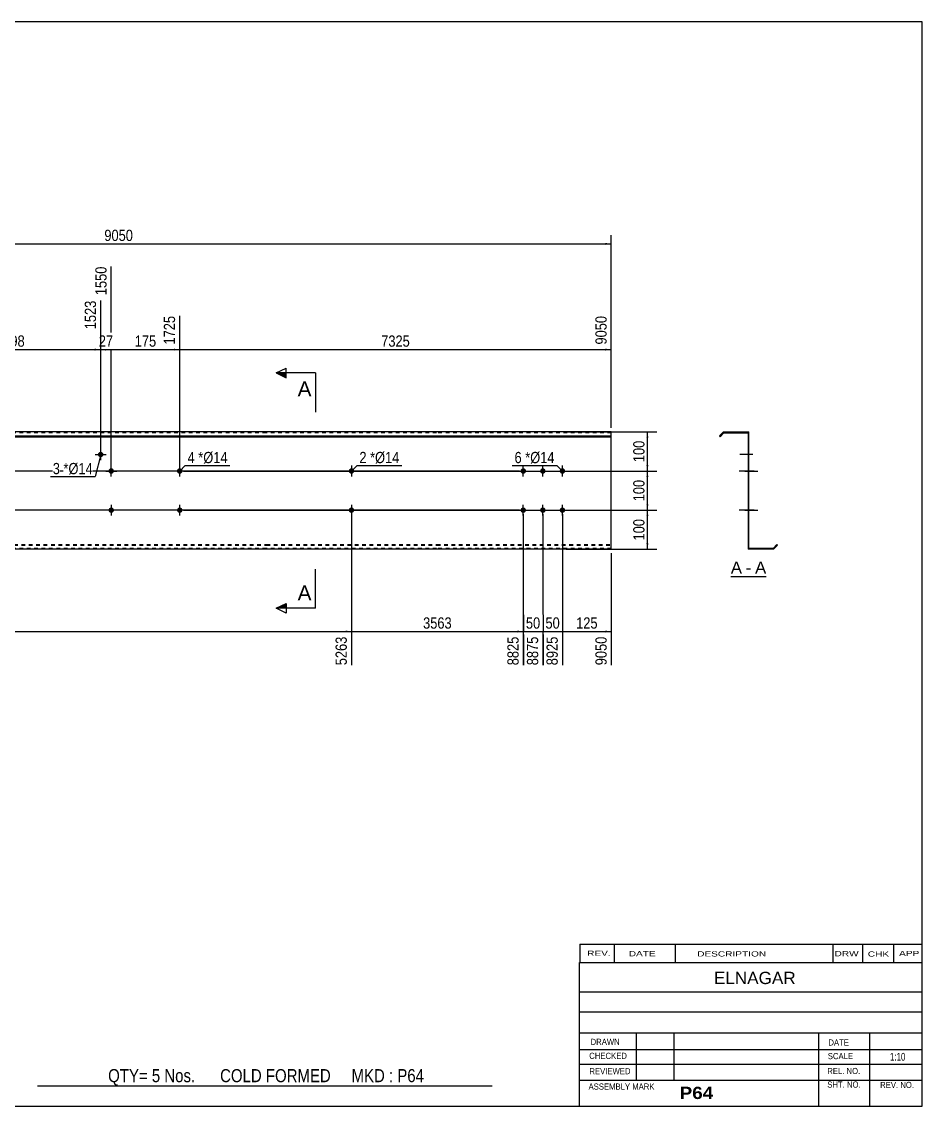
# Model space of a CAD drawing. Header units: millimetres. Extents: x -71 to 331, y -157 to 120.
# Drawn here: x 101.1 to 331.2, y -157.2 to 119.8 of the extents above; entities that cross this region are included whole.
import ezdxf

# ---------------------------------------------------------------- set-up
doc = ezdxf.new("R2010")
doc.units = ezdxf.units.MM
doc.linetypes.add('DXK_LINE_DOT1', pattern=[1.8814, 0.9407, -0.9407])
doc.styles.add('Arial', font='ARIAL.TTF', dxfattribs={"height": 0.2})
doc.styles.add('Arial Bold', font='ARIALBD.TTF', dxfattribs={"height": 0.2})
doc.styles.add('Arial Narrow', font='ARIALN.TTF', dxfattribs={"height": 0.2})

# ---------------------------------------------------------------- blocks, each defined once
blk = doc.blocks.new('Unknown-629085682-1880')
at = {"color": 5, "linetype": 'Continuous'}
for p, q in [((331.25, 119.75), (-68.75, 119.75)), ((-68.75, 119.75), (-68.75, -157.25)), ((331.25, -157.25), (331.25, 119.75)), ((-68.75, -157.25), (331.25, -157.25))]:
    blk.add_line(p, q, dxfattribs=at)
at = {"color": 174, "linetype": 'Continuous', "style": 'Arial'}
blk.add_text('Tekla structures', height=1.9102, rotation=90, dxfattribs=at).set_placement((-69.25, -156.75))
blk = doc.blocks.new('Unknown-629085682-12 - 1235')
at = {"color": 7, "linetype": 'Continuous'}
blk.add_line((282.32, -21.95), (291.35, -21.95), dxfattribs=at)
at = {"color": 0, "linetype": 'Continuous'}
blk.add_wipeout([(285.16, -21.2), (285.16, -18), (282.32, -18), (282.32, -21.2)], dxfattribs=at)
blk.add_wipeout([(287.55, -21.2), (287.55, -18), (286.12, -18), (286.12, -21.2)], dxfattribs=at)
at = {"color": 96, "linetype": 'Continuous', "style": 'Arial'}
blk.add_text('A', height=3.06, dxfattribs=at).set_placement((282.32, -21.2))
at = {"color": 0, "linetype": 'Continuous'}
blk.add_wipeout([(291.35, -21.2), (291.35, -18), (288.51, -18), (288.51, -21.2)], dxfattribs=at)
at = {"color": 96, "linetype": 'Continuous', "style": 'Arial'}
for s, p in [('A', (288.51, -21.2)), ('-', (286.12, -21.2))]:
    blk.add_text(s, height=3.06, dxfattribs=at).set_placement(p)
blk = doc.blocks.new('Part-629085682-1218 - 1203')
at = {"color": 2, "linetype": 'Continuous'}
for p, q in [((0, 15), (0, -15)), ((44.8, 15), (0, 15)), ((0, 13.94), (44.8, 13.94)), ((99.09, 15), (44.9, 15)), ((44.9, 13.94), (99.09, 13.94)), ((163.58, 15), (99.19, 15)), ((99.19, 13.94), (163.58, 13.94)), ((207.08, 15), (163.68, 15)), ((163.68, 13.94), (207.08, 13.94)), ((251.78, 15), (207.18, 15)), ((207.18, 13.94), (251.78, 13.94)), ((251.78, 13.94), (251.78, 15)), ((251.78, -15), (251.78, 13.94)), ((0, 13.76), (44.8, 13.76)), ((44.9, 13.76), (99.09, 13.76)), ((99.19, 13.76), (163.58, 13.76)), ((163.68, 13.76), (207.08, 13.76)), ((207.18, 13.76), (251.78, 13.76)), ((44.8, -15), (0, -15)), ((99.09, -15), (44.9, -15)), ((163.58, -15), (99.19, -15)), ((207.08, -15), (163.68, -15)), ((251.78, -15), (207.18, -15))]:
    blk.add_line(p, q, dxfattribs=at)
at = {"color": 7, "linetype": 'DXK_LINE_DOT1'}
for p, q in [((44.8, 14.75), (0, 14.75)), ((99.09, 14.75), (44.9, 14.75)), ((163.58, 14.75), (99.19, 14.75)), ((207.08, 14.75), (163.68, 14.75)), ((251.78, 14.75), (207.18, 14.75)), ((0, -13.76), (44.8, -13.76)), ((44.9, -13.76), (99.09, -13.76)), ((99.19, -13.76), (163.58, -13.76)), ((163.68, -13.76), (207.08, -13.76)), ((207.18, -13.76), (251.78, -13.76)), ((0, -13.94), (44.8, -13.94)), ((44.8, -14.75), (0, -14.75)), ((44.9, -13.94), (99.09, -13.94)), ((99.09, -14.75), (44.9, -14.75)), ((99.19, -13.94), (163.58, -13.94)), ((163.58, -14.75), (99.19, -14.75)), ((163.68, -13.94), (207.08, -13.94)), ((207.08, -14.75), (163.68, -14.75)), ((207.18, -13.94), (251.78, -13.94)), ((251.78, -14.75), (207.18, -14.75))]:
    blk.add_line(p, q, dxfattribs=at)
blk = doc.blocks.new('Bolt-629085682-1219 - 1203')
at = {"linetype": 'Continuous'}
for points in [[(228.58, 5, -1), (229.98, 5, -1)], [(233.58, 5, -1), (234.98, 5, -1)], [(238.58, 5, -1), (239.98, 5, -1)], [(228.58, -5, -1), (229.98, -5, -1)], [(233.58, -5, -1), (234.98, -5, -1)], [(238.58, -5, -1), (239.98, -5, -1)]]:
    blk.add_hatch(color=3, dxfattribs=at).paths.add_polyline_path(points)
at = {"color": 3, "linetype": 'Continuous'}
for p, q in [((229.28, 3.6), (229.28, 6.4)), ((234.28, 3.6), (234.28, 6.4)), ((239.28, 3.6), (239.28, 6.4)), ((227.88, 5), (230.68, 5)), ((232.88, 5), (235.68, 5)), ((237.88, 5), (240.68, 5)), ((227.88, -5), (230.68, -5)), ((229.28, -6.4), (229.28, -3.6)), ((232.88, -5), (235.68, -5)), ((234.28, -6.4), (234.28, -3.6)), ((237.88, -5), (240.68, -5)), ((239.28, -6.4), (239.28, -3.6))]:
    blk.add_line(p, q, dxfattribs=at)
blk = doc.blocks.new('Bolt-629085682-1222 - 1203')
at = {"linetype": 'Continuous'}
blk.add_hatch(color=3, dxfattribs=at).paths.add_polyline_path([(120.59, 9.21, -1), (121.99, 9.21, -1)])
at = {"color": 3, "linetype": 'Continuous'}
for p, q in [((119.89, 9.21), (122.69, 9.21)), ((121.29, 7.81), (121.29, 10.61))]:
    blk.add_line(p, q, dxfattribs=at)
blk = doc.blocks.new('Bolt-629085682-1225 - 1203')
at = {"linetype": 'Continuous'}
blk.add_hatch(color=3, dxfattribs=at).paths.add_polyline_path([(123.29, 5, -1), (124.69, 5, -1)])
at = {"color": 3, "linetype": 'Continuous'}
for p, q in [((123.99, 3.6), (123.99, 6.4)), ((122.59, 5), (125.39, 5))]:
    blk.add_line(p, q, dxfattribs=at)
blk = doc.blocks.new('Bolt-629085682-1226 - 1203')
at = {"linetype": 'Continuous'}
blk.add_hatch(color=3, dxfattribs=at).paths.add_polyline_path([(124.69, -5, -1), (123.29, -5, -1)])
at = {"color": 3, "linetype": 'Continuous'}
for p, q in [((125.39, -5), (122.59, -5)), ((123.99, -3.6), (123.99, -6.4))]:
    blk.add_line(p, q, dxfattribs=at)
blk = doc.blocks.new('Bolt-629085682-1227 - 1203')
at = {"linetype": 'Continuous'}
for points in [[(1.8, 5, -1), (3.2, 5, -1)], [(140.79, 5, -1), (142.19, 5, -1)]]:
    blk.add_hatch(color=3, dxfattribs=at).paths.add_polyline_path(points)
at = {"color": 3, "linetype": 'Continuous'}
for p, q in [((2.5, 3.6), (2.5, 6.4)), ((141.49, 3.6), (141.49, 6.4)), ((3.9, 5), (1.1, 5)), ((142.89, 5), (140.09, 5))]:
    blk.add_line(p, q, dxfattribs=at)
blk = doc.blocks.new('Bolt-629085682-1228 - 1203')
at = {"linetype": 'Continuous'}
for points in [[(1.8, -5, -1), (3.2, -5, -1)], [(140.79, -5, -1), (142.19, -5, -1)]]:
    blk.add_hatch(color=3, dxfattribs=at).paths.add_polyline_path(points)
at = {"color": 3, "linetype": 'Continuous'}
for p, q in [((3.9, -5), (1.1, -5)), ((2.5, -6.4), (2.5, -3.6)), ((142.89, -5), (140.09, -5)), ((141.49, -6.4), (141.49, -3.6))]:
    blk.add_line(p, q, dxfattribs=at)
blk = doc.blocks.new('Bolt-629085682-1229 - 1203')
at = {"linetype": 'Continuous'}
for points in [[(186.08, 5, -1), (184.68, 5, -1)], [(186.08, -5, -1), (184.68, -5, -1)]]:
    blk.add_hatch(color=3, dxfattribs=at).paths.add_polyline_path(points)
at = {"color": 3, "linetype": 'Continuous'}
for p, q in [((185.38, 6.4), (185.38, 3.6)), ((186.78, 5), (183.98, 5)), ((186.78, -5), (183.98, -5)), ((185.38, -3.6), (185.38, -6.4))]:
    blk.add_line(p, q, dxfattribs=at)
blk = doc.blocks.new('Bolt-629085682-1240 - 1235')
at = {"linetype": 'Continuous'}
blk.add_hatch(color=3, dxfattribs=at).paths.add_polyline_path([(286.71, 9.91), (286.71, 8.51), (286.96, 8.51), (286.96, 9.91)])
at = {"color": 3, "linetype": 'Continuous'}
for p, q in [((287.91, 9.21), (284.61, 9.21)), ((286.96, 9.91), (286.71, 9.91)), ((286.96, 8.51), (286.71, 8.51))]:
    blk.add_line(p, q, dxfattribs=at)
blk = doc.blocks.new('Part-629085682-1237 - 1235')
at = {"color": 2, "linetype": 'Continuous'}
for p, q in [((280.46, 15), (279.4, 13.94)), ((279.4, 13.94), (279.58, 13.76)), ((279.58, 13.76), (280.56, 14.75)), ((280.46, 15), (286.96, 15)), ((280.56, 14.75), (286.71, 14.75)), ((286.71, 14.75), (286.71, -15)), ((286.96, -14.75), (286.96, 15)), ((294.09, -13.76), (293.11, -14.75)), ((294.27, -13.94), (294.09, -13.76)), ((293.21, -15), (286.71, -15)), ((293.11, -14.75), (286.96, -14.75)), ((293.21, -15), (294.27, -13.94))]:
    blk.add_line(p, q, dxfattribs=at)
blk = doc.blocks.new('Bolt-629085682-1238 - 1235')
at = {"linetype": 'Continuous'}
for points in [[(286.71, 5.7), (286.71, 4.3), (286.96, 4.3), (286.96, 5.7)], [(286.71, 5.7), (286.71, 4.3), (286.96, 4.3), (286.96, 5.7)], [(286.71, 5.7), (286.71, 4.3), (286.96, 4.3), (286.96, 5.7)], [(286.71, -4.3), (286.71, -5.7), (286.96, -5.7), (286.96, -4.3)], [(286.71, -4.3), (286.71, -5.7), (286.96, -5.7), (286.96, -4.3)], [(286.71, -4.3), (286.71, -5.7), (286.96, -5.7), (286.96, -4.3)]]:
    blk.add_hatch(color=3, dxfattribs=at).paths.add_polyline_path(points)
at = {"color": 3, "linetype": 'Continuous'}
for p, q in [((286.96, 5.7), (286.71, 5.7)), ((286.96, 5.7), (286.71, 5.7)), ((286.96, 5.7), (286.71, 5.7)), ((288.26, 5), (284.46, 5)), ((288.26, 5), (284.46, 5)), ((288.26, 5), (284.46, 5)), ((286.96, 4.3), (286.71, 4.3)), ((286.96, 4.3), (286.71, 4.3)), ((286.96, 4.3), (286.71, 4.3)), ((288.26, -5), (284.46, -5)), ((288.26, -5), (284.46, -5)), ((288.26, -5), (284.46, -5)), ((286.96, -4.3), (286.71, -4.3)), ((286.96, -4.3), (286.71, -4.3)), ((286.96, -4.3), (286.71, -4.3)), ((286.96, -5.7), (286.71, -5.7)), ((286.96, -5.7), (286.71, -5.7)), ((286.96, -5.7), (286.71, -5.7))]:
    blk.add_line(p, q, dxfattribs=at)
blk = doc.blocks.new('Bolt-629085682-1239 - 1235')
at = {"linetype": 'Continuous'}
for points in [[(286.71, 5.7), (286.71, 4.3), (286.96, 4.3), (286.96, 5.7)], [(286.71, 5.7), (286.71, 4.3), (286.96, 4.3), (286.96, 5.7)], [(286.71, 5.7), (286.71, 4.3), (286.96, 4.3), (286.96, 5.7)], [(286.71, -4.3), (286.71, -5.7), (286.96, -5.7), (286.96, -4.3)], [(286.71, -4.3), (286.71, -5.7), (286.96, -5.7), (286.96, -4.3)], [(286.71, -4.3), (286.71, -5.7), (286.96, -5.7), (286.96, -4.3)]]:
    blk.add_hatch(color=3, dxfattribs=at).paths.add_polyline_path(points)
at = {"color": 3, "linetype": 'Continuous'}
for p, q in [((286.96, 5.7), (286.71, 5.7)), ((286.96, 5.7), (286.71, 5.7)), ((286.96, 5.7), (286.71, 5.7)), ((288.26, 5), (284.46, 5)), ((288.26, 5), (284.46, 5)), ((288.26, 5), (284.46, 5)), ((286.96, 4.3), (286.71, 4.3)), ((286.96, 4.3), (286.71, 4.3)), ((286.96, 4.3), (286.71, 4.3)), ((288.26, -5), (284.46, -5)), ((288.26, -5), (284.46, -5)), ((288.26, -5), (284.46, -5)), ((286.96, -4.3), (286.71, -4.3)), ((286.96, -4.3), (286.71, -4.3)), ((286.96, -4.3), (286.71, -4.3)), ((286.96, -5.7), (286.71, -5.7)), ((286.96, -5.7), (286.71, -5.7)), ((286.96, -5.7), (286.71, -5.7))]:
    blk.add_line(p, q, dxfattribs=at)
blk = doc.blocks.new('Bolt-629085682-1241 - 1235')
at = {"linetype": 'Continuous'}
blk.add_hatch(color=3, dxfattribs=at).paths.add_polyline_path([(286.71, 9.91), (286.71, 8.51), (286.96, 8.51), (286.96, 9.91)])
at = {"color": 3, "linetype": 'Continuous'}
for p, q in [((287.91, 9.21), (284.61, 9.21)), ((286.96, 9.91), (286.71, 9.91)), ((286.96, 8.51), (286.71, 8.51))]:
    blk.add_line(p, q, dxfattribs=at)
blk = doc.blocks.new('Bolt-629085682-1242 - 1235')
at = {"linetype": 'Continuous'}
blk.add_hatch(color=3, dxfattribs=at).paths.add_polyline_path([(286.96, -5.7), (286.96, -4.3), (286.71, -4.3), (286.71, -5.7)])
at = {"color": 3, "linetype": 'Continuous'}
for p, q in [((286.96, -4.3), (286.71, -4.3)), ((287.76, -5), (286.71, -5)), ((286.96, -5.7), (286.71, -5.7))]:
    blk.add_line(p, q, dxfattribs=at)
blk = doc.blocks.new('Bolt-629085682-1243 - 1235')
at = {"linetype": 'Continuous'}
blk.add_hatch(color=3, dxfattribs=at).paths.add_polyline_path([(286.71, 5.7), (286.71, 4.3), (286.96, 4.3), (286.96, 5.7)])
at = {"color": 3, "linetype": 'Continuous'}
for p, q in [((286.96, 5.7), (286.71, 5.7)), ((287.91, 5), (284.61, 5)), ((286.96, 4.3), (286.71, 4.3))]:
    blk.add_line(p, q, dxfattribs=at)
blk = doc.blocks.new('Bolt-629085682-1244 - 1235')
at = {"linetype": 'Continuous'}
blk.add_hatch(color=3, dxfattribs=at).paths.add_polyline_path([(286.71, 5.7), (286.71, 4.3), (286.96, 4.3), (286.96, 5.7)])
at = {"color": 3, "linetype": 'Continuous'}
for p, q in [((286.96, 5.7), (286.71, 5.7)), ((287.91, 5), (284.61, 5)), ((286.96, 4.3), (286.71, 4.3))]:
    blk.add_line(p, q, dxfattribs=at)
blk = doc.blocks.new('Bolt-629085682-1245 - 1235')
at = {"linetype": 'Continuous'}
blk.add_hatch(color=3, dxfattribs=at).paths.add_polyline_path([(286.96, -5.7), (286.96, -4.3), (286.71, -4.3), (286.71, -5.7)])
at = {"color": 3, "linetype": 'Continuous'}
for p, q in [((286.96, -4.3), (286.71, -4.3)), ((287.76, -5), (286.71, -5)), ((286.96, -5.7), (286.71, -5.7))]:
    blk.add_line(p, q, dxfattribs=at)
blk = doc.blocks.new('Bolt-629085682-1246 - 1235')
at = {"linetype": 'Continuous'}
blk.add_hatch(color=3, dxfattribs=at).paths.add_polyline_path([(286.71, 5.7), (286.71, 4.3), (286.96, 4.3), (286.96, 5.7)])
blk.add_hatch(color=3, dxfattribs=at).paths.add_polyline_path([(286.71, 5.7), (286.71, 4.3), (286.96, 4.3), (286.96, 5.7)])
at = {"color": 3, "linetype": 'Continuous'}
for p, q in [((286.71, 5.7), (286.96, 5.7)), ((286.71, 5.7), (286.96, 5.7)), ((285.91, 5), (289.21, 5)), ((285.91, 5), (289.21, 5)), ((286.71, 4.3), (286.96, 4.3)), ((286.71, 4.3), (286.96, 4.3))]:
    blk.add_line(p, q, dxfattribs=at)
blk = doc.blocks.new('Bolt-629085682-1247 - 1235')
at = {"linetype": 'Continuous'}
blk.add_hatch(color=3, dxfattribs=at).paths.add_polyline_path([(286.71, -4.3), (286.71, -5.7), (286.96, -5.7), (286.96, -4.3)])
blk.add_hatch(color=3, dxfattribs=at).paths.add_polyline_path([(286.71, -4.3), (286.71, -5.7), (286.96, -5.7), (286.96, -4.3)])
at = {"color": 3, "linetype": 'Continuous'}
for p, q in [((285.91, -5), (289.21, -5)), ((285.91, -5), (289.21, -5)), ((286.71, -4.3), (286.96, -4.3)), ((286.71, -4.3), (286.96, -4.3)), ((286.71, -5.7), (286.96, -5.7)), ((286.71, -5.7), (286.96, -5.7))]:
    blk.add_line(p, q, dxfattribs=at)
blk = doc.blocks.new('Bolt-629085682-1248 - 1235')
at = {"linetype": 'Continuous'}
for points in [[(286.96, 4.3), (286.96, 5.7), (286.71, 5.7), (286.71, 4.3)], [(286.96, -5.7), (286.96, -4.3), (286.71, -4.3), (286.71, -5.7)]]:
    blk.add_hatch(color=3, dxfattribs=at).paths.add_polyline_path(points)
at = {"color": 3, "linetype": 'Continuous'}
for p, q in [((286.96, 5.7), (286.71, 5.7)), ((286.96, 5), (284.71, 5)), ((286.96, 4.3), (286.71, 4.3)), ((286.96, -5), (284.71, -5)), ((286.96, -4.3), (286.71, -4.3)), ((286.96, -5.7), (286.71, -5.7))]:
    blk.add_line(p, q, dxfattribs=at)
blk = doc.blocks.new('StraightDimension-629085682-1350 - 1203')
at = {"linetype": 'Continuous'}
for points in [[(260.75, 13.5), (261, 15), (261.25, 13.5)], [(261.25, 6.5), (261, 5), (260.75, 6.5)]]:
    blk.add_hatch(color=7, dxfattribs=at).paths.add_polyline_path(points)
at = {"color": 7, "linetype": 'Continuous'}
for p, q in [((240.28, 15), (263.4, 15)), ((261, 5), (261, 15)), ((142.49, 5), (263.4, 5))]:
    blk.add_line(p, q, dxfattribs=at)
at = {"color": 0}
blk.add_wipeout([(260.85, 13.34), (256.65, 13.34), (256.65, 6.66), (260.85, 6.66)], dxfattribs=at)
at = {"color": 3, "style": 'Arial Narrow'}
blk.add_text('100', height=2.863, rotation=90.0002, dxfattribs=at).set_placement((260.25, 7.26))
blk = doc.blocks.new('StraightDimension-629085682-1311 - 1203')
at = {"linetype": 'Continuous'}
blk.add_hatch(color=7, dxfattribs=at).paths.add_polyline_path([(237.78, -35.75), (239.28, -36), (237.78, -36.25)])
at = {"color": 7, "linetype": 'Continuous'}
for p, q in [((234.28, -6), (234.28, -44.61)), ((239.28, -6), (239.28, -44.61)), ((234.28, -36), (239.28, -36))]:
    blk.add_line(p, q, dxfattribs=at)
at = {"color": 0}
blk.add_wipeout([(239.21, -35.85), (239.21, -31.65), (234.35, -31.65), (234.35, -35.85)], dxfattribs=at)
at = {"color": 3, "style": 'Arial Narrow'}
blk.add_text('50', height=2.863, dxfattribs=at).set_placement((234.95, -35.25))
at = {"color": 0, "linetype": 'Continuous'}
blk.add_wipeout([(238.68, -36.7), (234.48, -36.7), (234.48, -45.21), (238.68, -45.21)], dxfattribs=at)
at = {"color": 3, "linetype": 'Continuous', "style": 'Arial Narrow'}
blk.add_text('8925', height=2.863, rotation=90.0002, dxfattribs=at).set_placement((238.08, -44.61))
blk = doc.blocks.new('StraightDimension-629085682-1333 - 1203')
at = {"linetype": 'Continuous'}
for points in [[(-12.25, -6.5), (-12, -5), (-11.75, -6.5)], [(-11.75, -13.5), (-12, -15), (-12.25, -13.5)]]:
    blk.add_hatch(color=7, dxfattribs=at).paths.add_polyline_path(points)
at = {"color": 7, "linetype": 'Continuous'}
for p, q in [((228.28, -5), (-14.25, -5)), ((-12, -15), (-12, -5)), ((-1, -15), (-14.25, -15))]:
    blk.add_line(p, q, dxfattribs=at)
at = {"color": 0}
blk.add_wipeout([(-12.15, -6.66), (-16.35, -6.66), (-16.35, -13.34), (-12.15, -13.34)], dxfattribs=at)
at = {"color": 3, "style": 'Arial Narrow'}
blk.add_text('100', height=2.863, rotation=90.0002, dxfattribs=at).set_placement((-12.75, -12.74))
blk = doc.blocks.new('StraightDimension-629085682-1262 - 1203')
at = {"linetype": 'Continuous'}
blk.add_hatch(color=7, dxfattribs=at).paths.add_polyline_path([(139.99, 36.25), (141.49, 36), (139.99, 35.75)])
at = {"color": 7, "linetype": 'Continuous'}
for p, q in [((123.99, 6), (123.99, 57.21)), ((141.49, 6), (141.49, 44.61)), ((123.99, 36), (141.49, 36))]:
    blk.add_line(p, q, dxfattribs=at)
at = {"color": 0}
blk.add_wipeout([(136.08, 36.15), (136.08, 40.35), (129.4, 40.35), (129.4, 36.15)], dxfattribs=at)
at = {"color": 0, "linetype": 'Continuous'}
blk.add_wipeout([(140.89, 45.21), (136.69, 45.21), (136.69, 36.7), (140.89, 36.7)], dxfattribs=at)
at = {"color": 3, "linetype": 'Continuous', "style": 'Arial Narrow'}
blk.add_text('1725', height=2.863, rotation=90.0002, dxfattribs=at).set_placement((140.29, 37.3))
at = {"color": 3, "style": 'Arial Narrow'}
blk.add_text('175', height=2.863, dxfattribs=at).set_placement((130, 36.75))
blk = doc.blocks.new('StraightDimension-629085682-1261 - 1203')
at = {"linetype": 'Continuous'}
blk.add_hatch(color=7, dxfattribs=at).paths.add_polyline_path([(250.28, 36.25), (251.78, 36), (250.28, 35.75)])
at = {"color": 7, "linetype": 'Continuous'}
for p, q in [((141.49, 6), (141.49, 44.61)), ((251.78, 16), (251.78, 44.61)), ((141.49, 36), (251.78, 36))]:
    blk.add_line(p, q, dxfattribs=at)
at = {"color": 0, "linetype": 'Continuous'}
blk.add_wipeout([(251.18, 45.21), (246.98, 45.21), (246.98, 36.7), (251.18, 36.7)], dxfattribs=at)
at = {"color": 0}
blk.add_wipeout([(200.89, 36.15), (200.89, 40.35), (192.38, 40.35), (192.38, 36.15)], dxfattribs=at)
at = {"color": 3, "linetype": 'Continuous', "style": 'Arial Narrow'}
blk.add_text('9050', height=2.863, rotation=90.0002, dxfattribs=at).set_placement((250.58, 37.3))
at = {"color": 3, "style": 'Arial Narrow'}
blk.add_text('7325', height=2.863, dxfattribs=at).set_placement((192.98, 36.75))
blk = doc.blocks.new('StraightDimension-629085682-1312 - 1203')
at = {"linetype": 'Continuous'}
blk.add_hatch(color=7, dxfattribs=at).paths.add_polyline_path([(232.78, -35.75), (234.28, -36), (232.78, -36.25)])
at = {"color": 7, "linetype": 'Continuous'}
for p, q in [((229.28, -6), (229.28, -44.61)), ((234.28, -6), (234.28, -44.61)), ((229.28, -36), (234.28, -36))]:
    blk.add_line(p, q, dxfattribs=at)
at = {"color": 0}
blk.add_wipeout([(234.21, -35.85), (234.21, -31.65), (229.35, -31.65), (229.35, -35.85)], dxfattribs=at)
at = {"color": 3, "style": 'Arial Narrow'}
blk.add_text('50', height=2.863, dxfattribs=at).set_placement((229.95, -35.25))
at = {"color": 0, "linetype": 'Continuous'}
blk.add_wipeout([(233.68, -36.7), (229.48, -36.7), (229.48, -45.21), (233.68, -45.21)], dxfattribs=at)
at = {"color": 3, "linetype": 'Continuous', "style": 'Arial Narrow'}
blk.add_text('8875', height=2.863, rotation=90.0002, dxfattribs=at).set_placement((233.08, -44.61))
blk = doc.blocks.new('StraightDimension-629085682-1263 - 1203')
at = {"linetype": 'Continuous'}
blk.add_hatch(color=7, dxfattribs=at).paths.add_polyline_path([(122.49, 36.25), (123.99, 36), (122.49, 35.75)])
at = {"color": 7, "linetype": 'Continuous'}
for p, q in [((123.99, 6), (123.99, 57.21)), ((121.29, 10.21), (121.29, 48.51)), ((121.29, 36), (123.99, 36))]:
    blk.add_line(p, q, dxfattribs=at)
at = {"color": 0, "linetype": 'Continuous'}
blk.add_wipeout([(123.39, 57.81), (119.19, 57.81), (119.19, 49.3), (123.39, 49.3)], dxfattribs=at)
at = {"color": 0}
blk.add_wipeout([(125.07, 36.15), (125.07, 40.35), (120.21, 40.35), (120.21, 36.15)], dxfattribs=at)
at = {"color": 3, "linetype": 'Continuous', "style": 'Arial Narrow'}
blk.add_text('1550', height=2.863, rotation=90.0002, dxfattribs=at).set_placement((122.79, 49.9))
at = {"color": 3, "style": 'Arial Narrow'}
blk.add_text('27', height=2.863, dxfattribs=at).set_placement((120.81, 36.75))
blk = doc.blocks.new('StraightDimension-629085682-1264 - 1203')
at = {"linetype": 'Continuous'}
blk.add_hatch(color=7, dxfattribs=at).paths.add_polyline_path([(119.79, 36.25), (121.29, 36), (119.79, 35.75)])
at = {"color": 7, "linetype": 'Continuous'}
for p, q in [((121.29, 10.21), (121.29, 48.51)), ((76.99, 6), (76.99, 46.68)), ((76.99, 36), (121.29, 36))]:
    blk.add_line(p, q, dxfattribs=at)
at = {"color": 0, "linetype": 'Continuous'}
blk.add_wipeout([(120.69, 49.11), (116.49, 49.11), (116.49, 40.6), (120.69, 40.6)], dxfattribs=at)
at = {"color": 0}
blk.add_wipeout([(102.48, 36.15), (102.48, 40.35), (95.8, 40.35), (95.8, 36.15)], dxfattribs=at)
at = {"color": 3, "linetype": 'Continuous', "style": 'Arial Narrow'}
blk.add_text('1523', height=2.863, rotation=90.0002, dxfattribs=at).set_placement((120.09, 41.2))
at = {"color": 3, "style": 'Arial Narrow'}
blk.add_text('598', height=2.863, dxfattribs=at).set_placement((96.4, 36.75))
blk = doc.blocks.new('StraightDimension-629085682-1332 - 1203')
at = {"linetype": 'Continuous'}
for points in [[(-12.25, 3.5), (-12, 5), (-11.75, 3.5)], [(-11.75, -3.5), (-12, -5), (-12.25, -3.5)]]:
    blk.add_hatch(color=7, dxfattribs=at).paths.add_polyline_path(points)
at = {"color": 7, "linetype": 'Continuous'}
for p, q in [((228.28, 5), (-14.25, 5)), ((-12, -5), (-12, 5)), ((228.28, -5), (-14.25, -5))]:
    blk.add_line(p, q, dxfattribs=at)
at = {"color": 0}
blk.add_wipeout([(-12.15, 3.34), (-16.35, 3.34), (-16.35, -3.34), (-12.15, -3.34)], dxfattribs=at)
at = {"color": 3, "style": 'Arial Narrow'}
blk.add_text('100', height=2.863, rotation=90.0002, dxfattribs=at).set_placement((-12.75, -2.74))
blk = doc.blocks.new('StraightDimension-629085682-1331 - 1203')
at = {"linetype": 'Continuous'}
for points in [[(-12.25, 7.71), (-12, 9.21), (-11.75, 7.71)], [(-11.75, 6.5), (-12, 5), (-12.25, 6.5)]]:
    blk.add_hatch(color=7, dxfattribs=at).paths.add_polyline_path(points)
at = {"color": 7, "linetype": 'Continuous'}
for p, q in [((21.7, 9.21), (-14.25, 9.21)), ((-12, 5), (-12, 9.21)), ((228.28, 5), (-14.25, 5))]:
    blk.add_line(p, q, dxfattribs=at)
at = {"color": 0}
blk.add_wipeout([(-12.15, 9.53), (-16.35, 9.53), (-16.35, 4.68), (-12.15, 4.68)], dxfattribs=at)
at = {"color": 3, "style": 'Arial Narrow'}
blk.add_text('42', height=2.863, rotation=90.0002, dxfattribs=at).set_placement((-12.75, 5.28))
blk = doc.blocks.new('StraightDimension-629085682-1310 - 1203')
at = {"linetype": 'Continuous'}
blk.add_hatch(color=7, dxfattribs=at).paths.add_polyline_path([(250.28, -35.75), (251.78, -36), (250.28, -36.25)])
at = {"color": 7, "linetype": 'Continuous'}
for p, q in [((239.28, -6), (239.28, -44.61)), ((251.78, -16), (251.78, -44.61)), ((239.28, -36), (251.78, -36))]:
    blk.add_line(p, q, dxfattribs=at)
at = {"color": 0}
blk.add_wipeout([(248.87, -35.85), (248.87, -31.65), (242.19, -31.65), (242.19, -35.85)], dxfattribs=at)
at = {"color": 3, "style": 'Arial Narrow'}
blk.add_text('125', height=2.863, dxfattribs=at).set_placement((242.79, -35.25))
at = {"color": 0, "linetype": 'Continuous'}
blk.add_wipeout([(251.18, -36.7), (246.98, -36.7), (246.98, -45.21), (251.18, -45.21)], dxfattribs=at)
at = {"color": 3, "linetype": 'Continuous', "style": 'Arial Narrow'}
blk.add_text('9050', height=2.863, rotation=90.0002, dxfattribs=at).set_placement((250.58, -44.61))
blk = doc.blocks.new('StraightDimension-629085682-1313 - 1203')
at = {"linetype": 'Continuous'}
blk.add_hatch(color=7, dxfattribs=at).paths.add_polyline_path([(227.78, -35.75), (229.28, -36), (227.78, -36.25)])
at = {"color": 7, "linetype": 'Continuous'}
for p, q in [((185.38, -6), (185.38, -44.61)), ((229.28, -6), (229.28, -44.61)), ((185.38, -36), (229.28, -36))]:
    blk.add_line(p, q, dxfattribs=at)
at = {"color": 0}
blk.add_wipeout([(211.59, -35.85), (211.59, -31.65), (203.08, -31.65), (203.08, -35.85)], dxfattribs=at)
at = {"color": 0, "linetype": 'Continuous'}
blk.add_wipeout([(228.68, -36.7), (224.48, -36.7), (224.48, -45.21), (228.68, -45.21)], dxfattribs=at)
at = {"color": 3, "style": 'Arial Narrow'}
blk.add_text('3563', height=2.863, dxfattribs=at).set_placement((203.68, -35.25))
at = {"color": 3, "linetype": 'Continuous', "style": 'Arial Narrow'}
blk.add_text('8825', height=2.863, rotation=90.0002, dxfattribs=at).set_placement((228.08, -44.61))
blk = doc.blocks.new('StraightDimension-629085682-1314 - 1203')
at = {"linetype": 'Continuous'}
blk.add_hatch(color=7, dxfattribs=at).paths.add_polyline_path([(183.88, -35.75), (185.38, -36), (183.88, -36.25)])
at = {"color": 7, "linetype": 'Continuous'}
for p, q in [((185.38, -6), (185.38, -44.61)), ((0, -16), (0, -39.13)), ((0, -36), (185.38, -36))]:
    blk.add_line(p, q, dxfattribs=at)
at = {"color": 0}
blk.add_wipeout([(96.95, -35.85), (96.95, -31.65), (88.44, -31.65), (88.44, -35.85)], dxfattribs=at)
at = {"color": 0, "linetype": 'Continuous'}
for points in [[(-0.6, -36.7), (-4.8, -36.7), (-4.8, -39.73), (-0.6, -39.73)], [(184.78, -36.7), (180.58, -36.7), (180.58, -45.21), (184.78, -45.21)]]:
    blk.add_wipeout(points, dxfattribs=at)
at = {"color": 3, "style": 'Arial Narrow'}
blk.add_text('5263', height=2.863, dxfattribs=at).set_placement((89.04, -35.25))
at = {"color": 3, "linetype": 'Continuous', "style": 'Arial Narrow'}
for s, height, p in [('0', 2.86, (-1.2, -39.13)), ('5263', 2.863, (184.18, -44.61))]:
    blk.add_text(s, height=height, rotation=90.0002, dxfattribs=at).set_placement(p)
blk = doc.blocks.new('StraightDimension-629085682-1351 - 1203')
at = {"linetype": 'Continuous'}
for points in [[(260.75, 3.5), (261, 5), (261.25, 3.5)], [(261.25, -3.5), (261, -5), (260.75, -3.5)]]:
    blk.add_hatch(color=7, dxfattribs=at).paths.add_polyline_path(points)
at = {"color": 7, "linetype": 'Continuous'}
for p, q in [((142.49, 5), (263.4, 5)), ((261, -5), (261, 5)), ((142.49, -5), (263.4, -5))]:
    blk.add_line(p, q, dxfattribs=at)
at = {"color": 0}
blk.add_wipeout([(260.85, 3.34), (256.65, 3.34), (256.65, -3.34), (260.85, -3.34)], dxfattribs=at)
at = {"color": 3, "style": 'Arial Narrow'}
blk.add_text('100', height=2.863, rotation=90.0002, dxfattribs=at).set_placement((260.25, -2.74))
blk = doc.blocks.new('StraightDimension-629085682-1352 - 1203')
at = {"linetype": 'Continuous'}
for points in [[(260.75, -6.5), (261, -5), (261.25, -6.5)], [(261.25, -13.5), (261, -15), (260.75, -13.5)]]:
    blk.add_hatch(color=7, dxfattribs=at).paths.add_polyline_path(points)
at = {"color": 7, "linetype": 'Continuous'}
for p, q in [((142.49, -5), (263.4, -5)), ((261, -15), (261, -5)), ((240.28, -15), (263.4, -15))]:
    blk.add_line(p, q, dxfattribs=at)
at = {"color": 0}
blk.add_wipeout([(260.85, -6.66), (256.65, -6.66), (256.65, -13.34), (260.85, -13.34)], dxfattribs=at)
at = {"color": 3, "style": 'Arial Narrow'}
blk.add_text('100', height=2.863, rotation=90.0002, dxfattribs=at).set_placement((260.25, -12.74))
blk = doc.blocks.new('StraightDimension-629085682-1366 - 1203')
at = {"linetype": 'Continuous'}
for points in [[(1.5, 62.75), (0, 63), (1.5, 63.25)], [(250.28, 63.25), (251.78, 63), (250.28, 62.75)]]:
    blk.add_hatch(color=7, dxfattribs=at).paths.add_polyline_path(points)
at = {"color": 7, "linetype": 'Continuous'}
for p, q in [((0, 16), (0, 65.25)), ((251.78, 16), (251.78, 65.25)), ((0, 63), (251.78, 63))]:
    blk.add_line(p, q, dxfattribs=at)
at = {"color": 0}
blk.add_wipeout([(130.15, 63.15), (130.15, 67.35), (121.63, 67.35), (121.63, 63.15)], dxfattribs=at)
at = {"color": 3, "style": 'Arial Narrow'}
blk.add_text('9050', height=2.863, dxfattribs=at).set_placement((122.23, 63.75))
blk = doc.blocks.new('CBS_CALLOFF-629085682-1931')
at = {"color": 7, "linetype": 'Continuous'}
blk.add_line((105.13, -151.98), (221.36, -152), dxfattribs=at)
at = {"color": 3, "linetype": 'Continuous', "style": 'Arial Narrow'}
blk.add_text('QTY= 5 Nos.      COLD FORMED     MKD : P64', height=3.3405, dxfattribs=at).set_placement((123.2, -151.09))
blk = doc.blocks.new('CBS_NAME_BLOG-629085682-1932')
at = {"color": 7, "linetype": 'Continuous'}
for p, q in [((243.66, -120.5), (331.18, -120.5)), ((243.66, -157.21), (243.66, -120.5)), ((243.66, -128.04), (331.18, -128.04)), ((243.73, -133.09), (331.25, -133.09)), ((243.66, -138.46), (331.18, -138.46)), ((258.18, -150.57), (258.18, -138.47)), ((267.87, -150.54), (267.87, -138.47)), ((304.78, -157.21), (304.78, -138.48)), ((317.83, -157.21), (317.83, -138.47)), ((243.67, -142.76), (331.25, -142.74)), ((243.66, -146.51), (331.18, -146.51)), ((243.66, -150.55), (331.18, -150.55)), ((243.66, -157.25), (331.25, -157.25))]:
    blk.add_line(p, q, dxfattribs=at)
at = {"color": 3, "linetype": 'Continuous', "style": 'Arial'}
blk.add_text('ELNAGAR', height=3.133, dxfattribs=at).set_placement((277.98, -126.03))
at = {"color": 3, "linetype": 'Continuous'}
for s, height, style, width, p in [('DRAWN', 1.566, 'Arial', 0.9, (246.49, -141.57)), ('DATE', 1.566, 'Arial', 0.9, (307.25, -141.73)), ('CHECKED', 1.566, 'Arial', 0.9, (246.14, -145.14)), ('SCALE', 1.566, 'Arial', 0.9, (307.1, -145.21)), ('1:10', 1.957, 'Arial Narrow', 0.9, (322.99, -145.57)), ('REVIEWED', 1.566, 'Arial', 0.9, (246.18, -149.06)), ('REL. NO.', 1.566, 'Arial', 0.9, (306.96, -149.01)), ('ASSEMBLY MARK', 1.5663, 'Arial', 0.9, (245.96, -152.99)), ('P64', 3.131, 'Arial Bold', 1.1, (269.24, -155.39)), ('SHT. NO.', 1.566, 'Arial', 0.9, (306.96, -152.48)), ('REV. NO.', 1.566, 'Arial', 0.9, (320.48, -152.57))]:
    blk.add_text(s, height=height, dxfattribs=dict(at, style=style, width=width)).set_placement(p)
blk = doc.blocks.new('CBS_REVISION-629085682-1933')
at = {"color": 7, "linetype": 'Continuous'}
for p, q in [((243.74, -115.87), (331.24, -115.87)), ((243.74, -115.87), (243.74, -120.5)), ((252.54, -115.87), (252.54, -120.5)), ((268.13, -115.87), (268.13, -120.44)), ((308.39, -115.87), (308.39, -120.5)), ((315.93, -115.87), (315.93, -120.5)), ((323.88, -115.87), (323.88, -120.5)), ((243.74, -120.5), (331.24, -120.5))]:
    blk.add_line(p, q, dxfattribs=at)
at = {"color": 7, "style": 'Arial Narrow', "width": 1.7}
for s, height, p in [('REV.', 1.326, (245.6, -118.82)), ('DATE', 1.326, (256.23, -118.94)), ('DESCRIPTION', 1.3257, (273.71, -118.99)), ('DRW', 1.326, (308.82, -118.93)), ('CHK', 1.326, (317.31, -119.02)), ('APP', 1.326, (325.31, -118.87))]:
    blk.add_text(s, height=height, dxfattribs=at).set_placement(p)
blk = doc.blocks.new('MarkSet-629085682-1388 - 1203')
at = {"color": 0}
blk.add_wipeout([(110.88, 4.19), (110.88, 7.19), (109.05, 7.19), (109.05, 4.19)], dxfattribs=at)
blk.add_wipeout([(110.88, 4.19), (110.88, 7.19), (109.05, 7.19), (109.05, 4.19)], dxfattribs=at)
blk.add_wipeout([(113.06, 4.19), (113.06, 7.19), (111.78, 7.19), (111.78, 4.19)], dxfattribs=at)
blk.add_wipeout([(113.06, 4.19), (113.06, 7.19), (111.78, 7.19), (111.78, 4.19)], dxfattribs=at)
at = {"color": 3, "style": 'Arial Narrow'}
blk.add_text('3', height=2.86, dxfattribs=at).set_placement((109.05, 4.19))
at = {"color": 0}
blk.add_wipeout([(119.27, 4.19), (119.27, 7.19), (113.06, 7.19), (113.06, 4.19)], dxfattribs=at)
blk.add_wipeout([(119.27, 4.19), (119.27, 7.19), (113.06, 7.19), (113.06, 4.19)], dxfattribs=at)
at = {"color": 7, "linetype": 'Continuous'}
for p in [(121.29, 9.21), (108.45, 3.59)]:
    blk.add_line(p, (119.87, 3.59), dxfattribs=at)
at = {"color": 3, "style": 'Arial Narrow'}
for s, height, p in [('*', 2.86, (111.78, 4.19)), ('Ø14', 2.863, (113.06, 4.19))]:
    blk.add_text(s, height=height, dxfattribs=at).set_placement(p)
blk = doc.blocks.new('SectionMark-629085682-1259 - 1203')
at = {"linetype": 'Continuous'}
for points in [[(168.67, 30.05), (168.67, 28.8), (166.17, 30.05)], [(168.67, -28.8), (168.67, -30.05), (166.17, -30.05)]]:
    blk.add_hatch(color=30, dxfattribs=at).paths.add_polyline_path(points)
at = {"color": 30, "linetype": 'Continuous'}
for p, q in [((166.17, 30.05), (168.67, 31.3)), ((168.67, 28.8), (168.67, 31.3)), ((176.17, 30.05), (166.17, 30.05)), ((166.17, 30.05), (168.67, 28.8)), ((166.17, -30.05), (168.67, -28.8)), ((176.17, -30.05), (166.17, -30.05)), ((168.67, -31.3), (166.17, -30.05)), ((168.67, -28.8), (168.67, -31.3))]:
    blk.add_line(p, q, dxfattribs=at)
at = {"color": 0, "linetype": 'Continuous'}
for points in [[(175.17, 24.05), (175.17, 28.05), (171.61, 28.05), (171.61, 24.05)], [(175.17, -28.05), (175.17, -24.05), (171.61, -24.05), (171.61, -28.05)]]:
    blk.add_wipeout(points, dxfattribs=at)
at = {"color": 30, "linetype": 'Continuous'}
for p, q in [((176.17, 30.05), (176.17, 20.05)), ((176.17, -30.05), (176.17, -20.05))]:
    blk.add_line(p, q, dxfattribs=at)
at = {"color": 96, "linetype": 'Continuous', "style": 'Arial'}
for p in [(171.61, 24.05), (171.61, -28.05)]:
    blk.add_text('A', height=3.82, dxfattribs=at).set_placement(p)
blk = doc.blocks.new('MarkSet-629085682-1394 - 1203')
at = {"color": 0}
blk.add_wipeout([(145.33, 7.01), (145.33, 10.01), (143.5, 10.01), (143.5, 7.01)], dxfattribs=at)
blk.add_wipeout([(145.33, 7.01), (145.33, 10.01), (143.5, 10.01), (143.5, 7.01)], dxfattribs=at)
at = {"color": 7, "linetype": 'Continuous'}
blk.add_line((141.49, 5), (142.9, 6.41), dxfattribs=at)
at = {"color": 0}
blk.add_wipeout([(147.51, 7.01), (147.51, 10.01), (146.23, 10.01), (146.23, 7.01)], dxfattribs=at)
blk.add_wipeout([(147.51, 7.01), (147.51, 10.01), (146.23, 10.01), (146.23, 7.01)], dxfattribs=at)
at = {"color": 3, "style": 'Arial Narrow'}
blk.add_text('4', height=2.86, dxfattribs=at).set_placement((143.5, 7.01))
at = {"color": 0}
blk.add_wipeout([(153.72, 7.01), (153.72, 10.01), (147.51, 10.01), (147.51, 7.01)], dxfattribs=at)
blk.add_wipeout([(153.72, 7.01), (153.72, 10.01), (147.51, 10.01), (147.51, 7.01)], dxfattribs=at)
at = {"color": 7, "linetype": 'Continuous'}
blk.add_line((142.9, 6.41), (154.32, 6.41), dxfattribs=at)
at = {"color": 3, "style": 'Arial Narrow'}
for s, height, p in [('*', 2.86, (146.23, 7.01)), ('Ø14', 2.863, (147.51, 7.01))]:
    blk.add_text(s, height=height, dxfattribs=at).set_placement(p)
blk = doc.blocks.new('Mark-629085682-1397 - 1203')
at = {"color": 0}
blk.add_wipeout([(228.88, 7.01), (228.88, 10.01), (227.05, 10.01), (227.05, 7.01)], dxfattribs=at)
blk.add_wipeout([(228.88, 7.01), (228.88, 10.01), (227.05, 10.01), (227.05, 7.01)], dxfattribs=at)
blk.add_wipeout([(231.05, 7.01), (231.05, 10.01), (229.78, 10.01), (229.78, 7.01)], dxfattribs=at)
blk.add_wipeout([(231.05, 7.01), (231.05, 10.01), (229.78, 10.01), (229.78, 7.01)], dxfattribs=at)
at = {"color": 3, "style": 'Arial Narrow'}
blk.add_text('6', height=2.86, dxfattribs=at).set_placement((227.05, 7.01))
at = {"color": 0}
blk.add_wipeout([(237.27, 7.01), (237.27, 10.01), (231.05, 10.01), (231.05, 7.01)], dxfattribs=at)
blk.add_wipeout([(237.27, 7.01), (237.27, 10.01), (231.05, 10.01), (231.05, 7.01)], dxfattribs=at)
at = {"color": 7, "linetype": 'Continuous'}
for p in [(226.45, 6.41), (239.28, 5)]:
    blk.add_line(p, (237.87, 6.41), dxfattribs=at)
at = {"color": 3, "style": 'Arial Narrow'}
for s, height, p in [('*', 2.86, (229.78, 7.01)), ('Ø14', 2.863, (231.05, 7.01))]:
    blk.add_text(s, height=height, dxfattribs=at).set_placement(p)
blk = doc.blocks.new('Mark-629085682-1399 - 1203')
at = {"color": 0}
blk.add_wipeout([(189.23, 7.01), (189.23, 10.01), (187.4, 10.01), (187.4, 7.01)], dxfattribs=at)
blk.add_wipeout([(189.23, 7.01), (189.23, 10.01), (187.4, 10.01), (187.4, 7.01)], dxfattribs=at)
at = {"color": 7, "linetype": 'Continuous'}
blk.add_line((185.38, 5), (186.8, 6.41), dxfattribs=at)
at = {"color": 0}
blk.add_wipeout([(191.4, 7.01), (191.4, 10.01), (190.13, 10.01), (190.13, 7.01)], dxfattribs=at)
blk.add_wipeout([(191.4, 7.01), (191.4, 10.01), (190.13, 10.01), (190.13, 7.01)], dxfattribs=at)
at = {"color": 3, "style": 'Arial Narrow'}
blk.add_text('2', height=2.86, dxfattribs=at).set_placement((187.4, 7.01))
at = {"color": 0}
blk.add_wipeout([(197.62, 7.01), (197.62, 10.01), (191.4, 10.01), (191.4, 7.01)], dxfattribs=at)
blk.add_wipeout([(197.62, 7.01), (197.62, 10.01), (191.4, 10.01), (191.4, 7.01)], dxfattribs=at)
at = {"color": 7, "linetype": 'Continuous'}
blk.add_line((186.8, 6.41), (198.22, 6.41), dxfattribs=at)
at = {"color": 3, "style": 'Arial Narrow'}
for s, height, p in [('*', 2.86, (190.13, 7.01)), ('Ø14', 2.863, (191.4, 7.01))]:
    blk.add_text(s, height=height, dxfattribs=at).set_placement(p)

msp = doc.modelspace()

# ---------------------------------------------------------------- block references
for name in ['Unknown-629085682-1880', 'Part-629085682-1218 - 1203', 'Part-629085682-1237 - 1235', 'Bolt-629085682-1222 - 1203', 'Bolt-629085682-1240 - 1235', 'Bolt-629085682-1241 - 1235', 'Bolt-629085682-1227 - 1203', 'Bolt-629085682-1225 - 1203', 'Bolt-629085682-1229 - 1203', 'Bolt-629085682-1219 - 1203', 'Bolt-629085682-1238 - 1235', 'Bolt-629085682-1239 - 1235', 'Bolt-629085682-1243 - 1235', 'Bolt-629085682-1244 - 1235', 'Bolt-629085682-1248 - 1235', 'Bolt-629085682-1246 - 1235', 'Bolt-629085682-1228 - 1203', 'Bolt-629085682-1226 - 1203', 'Bolt-629085682-1247 - 1235', 'Bolt-629085682-1242 - 1235', 'Bolt-629085682-1245 - 1235', 'CBS_REVISION-629085682-1933', 'CBS_NAME_BLOG-629085682-1932', 'CBS_CALLOFF-629085682-1931']:
    msp.add_blockref(name, (0, 0))

# ---------------------------------------------------------------- next in the draw order: block references
for name in ['StraightDimension-629085682-1350 - 1203', 'StraightDimension-629085682-1333 - 1203', 'StraightDimension-629085682-1311 - 1203', 'Unknown-629085682-12 - 1235']:
    msp.add_blockref(name, (0, 0))

# ---------------------------------------------------------------- next in the draw order: block references
for name in ['StraightDimension-629085682-1262 - 1203', 'StraightDimension-629085682-1312 - 1203', 'StraightDimension-629085682-1310 - 1203']:
    msp.add_blockref(name, (0, 0))

# ---------------------------------------------------------------- next in the draw order: block references
for name in ['StraightDimension-629085682-1263 - 1203', 'StraightDimension-629085682-1261 - 1203']:
    msp.add_blockref(name, (0, 0))

# ---------------------------------------------------------------- next in the draw order: block references
msp.add_blockref('StraightDimension-629085682-1264 - 1203', (0, 0))

# ---------------------------------------------------------------- next in the draw order: block references
for name in ['StraightDimension-629085682-1366 - 1203', 'StraightDimension-629085682-1332 - 1203']:
    msp.add_blockref(name, (0, 0))

# ---------------------------------------------------------------- next in the draw order: block references
for name in ['StraightDimension-629085682-1331 - 1203', 'StraightDimension-629085682-1313 - 1203']:
    msp.add_blockref(name, (0, 0))

# ---------------------------------------------------------------- next in the draw order: block references
for name in ['MarkSet-629085682-1388 - 1203', 'StraightDimension-629085682-1314 - 1203']:
    msp.add_blockref(name, (0, 0))

# ---------------------------------------------------------------- next in the draw order: block references
msp.add_blockref('StraightDimension-629085682-1351 - 1203', (0, 0))

# ---------------------------------------------------------------- next in the draw order: block references
for name in ['MarkSet-629085682-1394 - 1203', 'Mark-629085682-1399 - 1203', 'Mark-629085682-1397 - 1203', 'StraightDimension-629085682-1352 - 1203']:
    msp.add_blockref(name, (0, 0))

# ---------------------------------------------------------------- next in the draw order: block references
msp.add_blockref('SectionMark-629085682-1259 - 1203', (0, 0))

doc.saveas('drawing.dxf')
